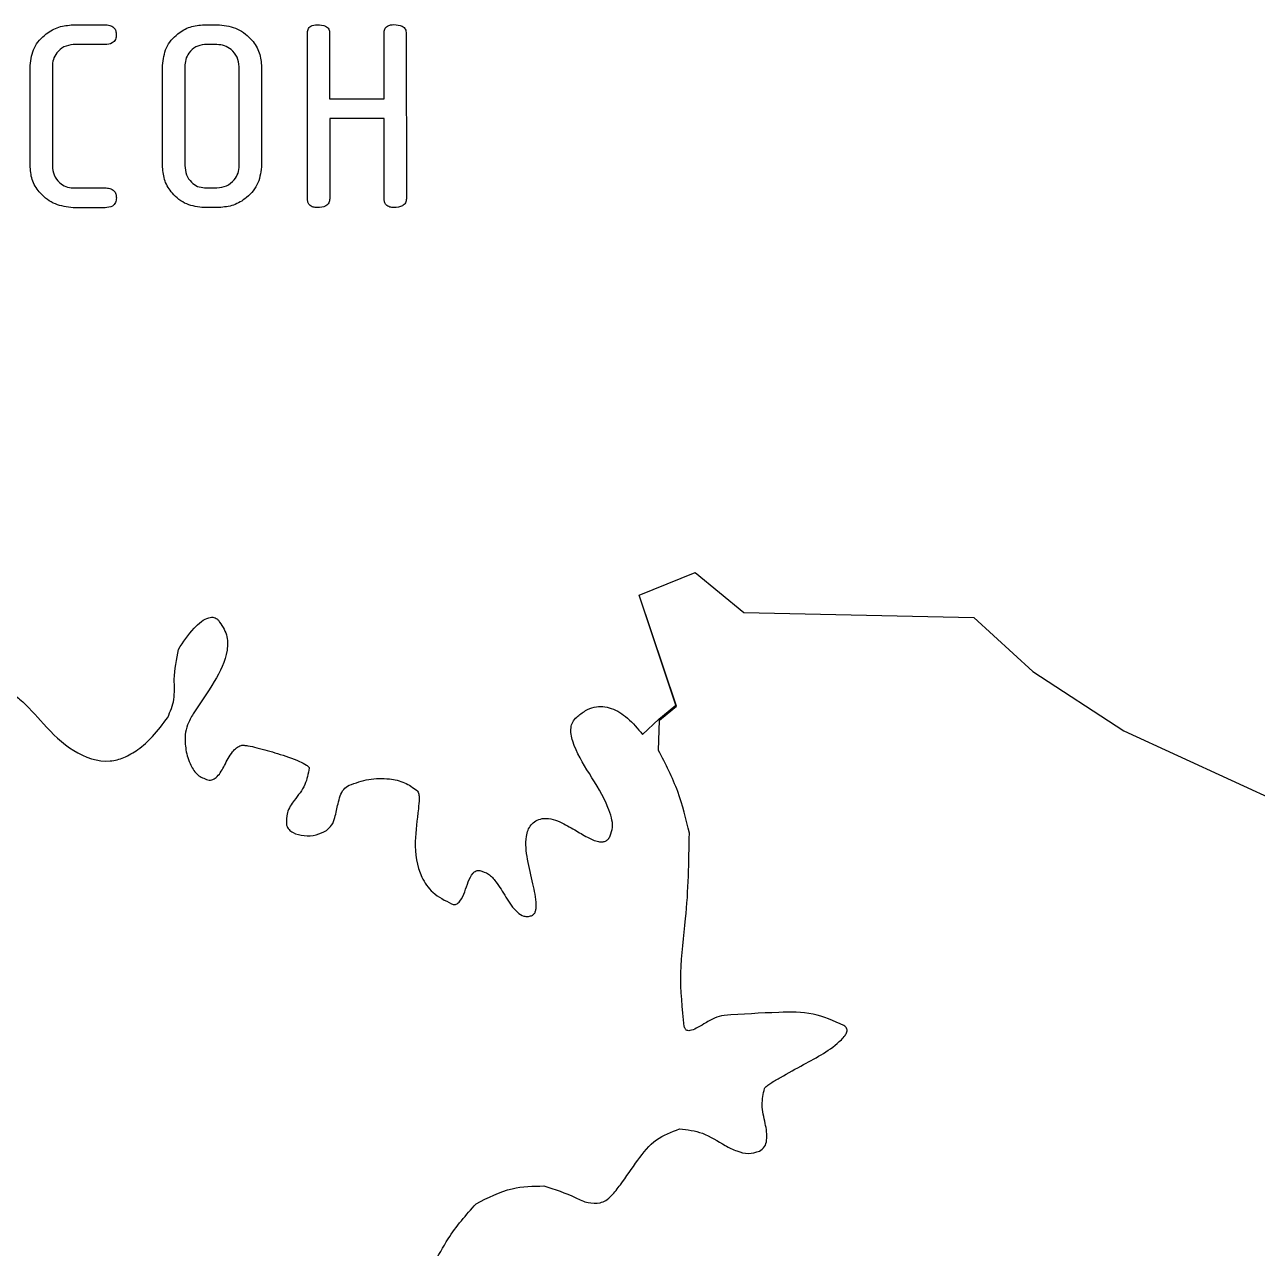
# Model space of a CAD drawing. Header units: millimetres. Extents: x 13 to 580, y 5 to 382.
# Drawn here: x 361.82 to 398.89, y 72.44 to 109.24 of the extents above; entities that cross this region are included whole.
import ezdxf

# ---------------------------------------------------------------- set-up
doc = ezdxf.new("R2010")
doc.units = ezdxf.units.MM

msp = doc.modelspace()

# ---------------------------------------------------------------- linework, layer by layer
at = {"color": 7, "linetype": 'Continuous', "lineweight": 25}
for p, q in [((363.274, 109.235), (364.232, 109.235)), ((367.216, 109.237), (367.609, 109.237)), ((364.233, 108.641), (363.275, 108.64)), ((367.599, 108.643), (367.228, 108.642)), ((370.324, 104.005), (370.321, 108.973)), ((370.99, 108.979), (370.991, 107.009)), ((372.626, 107.01), (372.625, 108.98)), ((373.294, 108.975), (373.297, 104.006)), ((361.984, 104.954), (361.982, 108.013)), ((362.651, 107.971), (362.653, 104.998)), ((365.968, 104.957), (365.966, 108.016)), ((366.635, 107.973), (366.637, 105)), ((368.272, 105.001), (368.27, 107.974)), ((368.939, 108.017), (368.941, 104.959)), ((370.991, 107.009), (372.626, 107.01)), ((372.627, 106.416), (370.992, 106.415)), ((370.992, 106.415), (370.993, 104.005)), ((372.628, 104.006), (372.627, 106.416)), ((363.277, 104.329), (364.235, 104.33)), ((367.231, 104.332), (367.601, 104.332)), ((364.236, 103.735), (363.278, 103.735)), ((367.612, 103.737), (367.219, 103.737)), ((380.299, 92.081), (381.987, 92.763)), ((381.987, 92.763), (383.448, 91.563)), ((381.406, 88.77), (380.299, 92.081)), ((381.425, 88.746), (380.299, 92.081)), ((383.448, 91.563), (390.359, 91.405)), ((390.359, 91.405), (392.142, 89.784)), ((392.142, 89.784), (394.871, 88)), ((380.886, 88.348), (381.406, 88.77)), ((380.91, 88.321), (381.425, 88.746)), ((380.399, 87.894), (380.886, 88.348)), ((380.884, 87.412), (380.91, 88.321)), ((394.871, 88), (400.095, 85.602))]:
    msp.add_line(p, q, dxfattribs=at)
for points, knots in [([(361.982, 108.013), (362.007, 108.198), (362.056, 108.569), (362.425, 108.955), (362.839, 109.196), (363.129, 109.222), (363.274, 109.235)], [0, 0, 0, 0, 0.279048, 0.558894, 0.77945, 1, 1, 1, 1]), ([(364.232, 109.235), (364.281, 109.233), (364.377, 109.229), (364.504, 109.166), (364.567, 109.052), (364.572, 108.976), (364.574, 108.938)], [0, 0, 0, 0, 0.280874, 0.559656, 0.779196, 1, 1, 1, 1]), ([(365.966, 108.016), (365.989, 108.198), (366.033, 108.563), (366.38, 108.958), (366.787, 109.2), (367.073, 109.225), (367.216, 109.237)], [0, 0, 0, 0, 0.279422, 0.559202, 0.779537, 1, 1, 1, 1]), ([(367.609, 109.237), (367.797, 109.22), (368.174, 109.184), (368.604, 108.86), (368.89, 108.46), (368.923, 108.165), (368.939, 108.017)], [0, 0, 0, 0, 0.280058, 0.559753, 0.780026, 1, 1, 1, 1]), ([(370.321, 108.973), (370.324, 109.016), (370.329, 109.102), (370.436, 109.227), (370.549, 109.234), (370.618, 109.239)], [0, 0, 0, 0, 0.281541, 0.560316, 1, 1, 1, 1]), ([(370.618, 109.239), (370.706, 109.235), (370.817, 109.23), (370.924, 109.157), (370.979, 109.088), (370.985, 109.023), (370.99, 108.979)], [0, 0, 0, 0, 0.49893, 0.62494, 0.750394, 1, 1, 1, 1]), ([(372.625, 108.98), (372.628, 109.023), (372.634, 109.108), (372.718, 109.202), (372.823, 109.236), (372.889, 109.239), (372.922, 109.24)], [0, 0, 0, 0, 0.280279, 0.558158, 0.778952, 1, 1, 1, 1]), ([(372.922, 109.24), (373.011, 109.236), (373.122, 109.23), (373.23, 109.155), (373.283, 109.084), (373.29, 109.018), (373.294, 108.975)], [0, 0, 0, 0, 0.498863, 0.624687, 0.750258, 1, 1, 1, 1]), ([(363.275, 108.64), (363.18, 108.625), (362.991, 108.596), (362.785, 108.414), (362.666, 108.195), (362.656, 108.046), (362.651, 107.971)], [0, 0, 0, 0, 0.279087, 0.559118, 0.77947, 1, 1, 1, 1]), ([(364.574, 108.938), (364.571, 108.889), (364.565, 108.791), (364.438, 108.653), (364.311, 108.646), (364.233, 108.641)], [0, 0, 0, 0, 0.281461, 0.560162, 1, 1, 1, 1]), ([(367.228, 108.642), (367.136, 108.626), (366.952, 108.593), (366.759, 108.407), (366.649, 108.192), (366.64, 108.046), (366.635, 107.973)], [0, 0, 0, 0, 0.278576, 0.558776, 0.779258, 1, 1, 1, 1]), ([(368.27, 107.974), (368.258, 108.073), (368.234, 108.27), (368.05, 108.486), (367.832, 108.622), (367.676, 108.636), (367.599, 108.643)], [0, 0, 0, 0, 0.279536, 0.559301, 0.779565, 1, 1, 1, 1]), ([(363.278, 103.735), (363.093, 103.756), (362.724, 103.8), (362.304, 104.121), (362.027, 104.518), (361.998, 104.809), (361.984, 104.954)], [0, 0, 0, 0, 0.279708, 0.559768, 0.779906, 1, 1, 1, 1]), ([(362.653, 104.998), (362.662, 104.902), (362.678, 104.711), (362.846, 104.493), (363.053, 104.355), (363.202, 104.338), (363.277, 104.329)], [0, 0, 0, 0, 0.279981, 0.559513, 0.779906, 1, 1, 1, 1]), ([(367.219, 103.737), (367.037, 103.757), (366.673, 103.799), (366.265, 104.127), (366.007, 104.527), (365.981, 104.813), (365.968, 104.957)], [0, 0, 0, 0, 0.2796596, 0.5594374, 0.77969, 1, 1, 1, 1]), ([(366.637, 105), (366.645, 104.907), (366.661, 104.72), (366.817, 104.505), (367.012, 104.36), (367.158, 104.341), (367.231, 104.332)], [0, 0, 0, 0, 0.280187, 0.559745, 0.780167, 1, 1, 1, 1]), ([(367.601, 104.332), (367.7, 104.344), (367.898, 104.367), (368.116, 104.549), (368.252, 104.768), (368.265, 104.923), (368.272, 105.001)], [0, 0, 0, 0, 0.279558, 0.55924, 0.779562, 1, 1, 1, 1]), ([(368.941, 104.959), (368.913, 104.771), (368.858, 104.396), (368.486, 104), (368.055, 103.769), (367.76, 103.748), (367.612, 103.737)], [0, 0, 0, 0, 0.278912, 0.558842, 0.779269, 1, 1, 1, 1]), ([(364.235, 104.33), (364.284, 104.328), (364.38, 104.323), (364.507, 104.26), (364.57, 104.147), (364.575, 104.071), (364.577, 104.033)], [0, 0, 0, 0, 0.280874, 0.559656, 0.779196, 1, 1, 1, 1]), ([(364.577, 104.033), (364.574, 103.984), (364.567, 103.886), (364.441, 103.748), (364.314, 103.74), (364.236, 103.735)], [0, 0, 0, 0, 0.281461, 0.560162, 1, 1, 1, 1]), ([(370.621, 103.739), (370.579, 103.741), (370.494, 103.744), (370.383, 103.803), (370.33, 103.904), (370.326, 103.971), (370.324, 104.005)], [0, 0, 0, 0, 0.281031, 0.559677, 0.779386, 1, 1, 1, 1]), ([(370.993, 104.005), (370.988, 103.961), (370.982, 103.895), (370.929, 103.825), (370.822, 103.749), (370.71, 103.743), (370.621, 103.739)], [0, 0, 0, 0, 0.249742, 0.375313, 0.501137, 1, 1, 1, 1]), ([(372.925, 103.74), (372.883, 103.742), (372.798, 103.746), (372.687, 103.805), (372.634, 103.905), (372.63, 103.972), (372.628, 104.006)], [0, 0, 0, 0, 0.281031, 0.559677, 0.779386, 1, 1, 1, 1]), ([(373.297, 104.006), (373.293, 103.963), (373.286, 103.897), (373.233, 103.826), (373.126, 103.751), (373.014, 103.745), (372.925, 103.74)], [0, 0, 0, 0, 0.249742, 0.375313, 0.501137, 1, 1, 1, 1]), ([(366.446, 90.45), (366.59, 90.672), (366.789, 90.98), (367.117, 91.285), (367.302, 91.396), (367.436, 91.421), (367.513, 91.414), (367.587, 91.383), (367.626, 91.346), (367.647, 91.327)], [0, 0, 0, 0, 0.476896, 0.659254, 0.809646, 0.857974, 0.903455, 0.949353, 1, 1, 1, 1]), ([(367.647, 91.327), (367.742, 91.186), (367.926, 90.914), (367.927, 90.226), (367.515, 89.423), (367.024, 88.74), (366.706, 88.207), (366.661, 87.985), (366.641, 87.886)], [0, 0, 0, 0, 0.131125, 0.252312, 0.518202, 0.822793, 0.921195, 1, 1, 1, 1]), ([(366.122, 88.406), (366.199, 88.584), (366.355, 88.948), (366.285, 89.655), (366.385, 90.151), (366.446, 90.45)], [0, 0, 0, 0, 0.273838, 0.561568, 1, 1, 1, 1]), ([(361.157, 89.085), (361.174, 89.098), (361.206, 89.123), (361.264, 89.143), (361.325, 89.146), (361.414, 89.128), (361.532, 89.066), (361.889, 88.781), (362.413, 88.155), (363.212, 87.357), (364.157, 87.009), (364.827, 87.188), (365.261, 87.442), (365.711, 87.854), (365.976, 88.209), (366.122, 88.406)], [0, 0, 0, 0, 0.010244, 0.019697, 0.029177, 0.039362, 0.063342, 0.093122, 0.259742, 0.456049, 0.640016, 0.70731, 0.785696, 0.881386, 1, 1, 1, 1]), ([(378.419, 88.413), (378.505, 88.483), (378.663, 88.613), (378.937, 88.723), (379.206, 88.744), (379.563, 88.663), (379.99, 88.38), (380.256, 88.064), (380.399, 87.894)], [0, 0, 0, 0, 0.139405, 0.258571, 0.367923, 0.477146, 0.717804, 1, 1, 1, 1]), ([(379.428, 84.843), (379.457, 84.927), (379.518, 85.103), (379.471, 85.402), (379.274, 85.96), (378.813, 86.692), (378.373, 87.401), (378.247, 87.89), (378.24, 88.089), (378.291, 88.276), (378.376, 88.367), (378.419, 88.413)], [0, 0, 0, 0, 0.067168, 0.140924, 0.225118, 0.521166, 0.800352, 0.856191, 0.905814, 0.951888, 1, 1, 1, 1]), ([(366.641, 87.886), (366.643, 87.733), (366.648, 87.416), (366.782, 87.001), (366.999, 86.652), (367.218, 86.566), (367.325, 86.524)], [0, 0, 0, 0, 0.279181, 0.577719, 0.79563, 1, 1, 1, 1]), ([(367.325, 86.524), (367.352, 86.52), (367.404, 86.513), (367.508, 86.539), (367.678, 86.674), (367.841, 86.984), (368, 87.292), (368.181, 87.497), (368.28, 87.541), (368.328, 87.562)], [0, 0, 0, 0, 0.053589, 0.103526, 0.208292, 0.46974, 0.78696, 0.897614, 1, 1, 1, 1]), ([(368.328, 87.562), (368.34, 87.564), (368.369, 87.57), (368.436, 87.565), (368.584, 87.545), (368.922, 87.469), (369.443, 87.32), (369.944, 87.148), (370.251, 87.002), (370.344, 86.936), (370.366, 86.906), (370.372, 86.894), (370.373, 86.886), (370.374, 86.882)], [0, 0, 0, 0, 0.016115, 0.040005, 0.092046, 0.220818, 0.514969, 0.834922, 0.944203, 0.981975, 0.988956, 0.994874, 1, 1, 1, 1]), ([(381.809, 84.919), (381.708, 85.342), (381.502, 86.211), (381.093, 87.005), (380.884, 87.412)], [0, 0, 0, 0, 0.48778, 1, 1, 1, 1]), ([(370.374, 86.882), (370.344, 86.71), (370.28, 86.346), (369.951, 85.956), (369.683, 85.565), (369.69, 85.292), (369.693, 85.162)], [0, 0, 0, 0, 0.272786, 0.575336, 0.799582, 1, 1, 1, 1]), ([(371.574, 86.364), (371.769, 86.434), (372.161, 86.573), (372.738, 86.579), (373.25, 86.472), (373.498, 86.292), (373.619, 86.204)], [0, 0, 0, 0, 0.286346, 0.576243, 0.793937, 1, 1, 1, 1]), ([(370.893, 85.001), (370.951, 85.052), (371.071, 85.159), (371.17, 85.452), (371.226, 85.751), (371.301, 86.035), (371.394, 86.248), (371.516, 86.326), (371.574, 86.364)], [0, 0, 0, 0, 0.1450307, 0.3030589, 0.5736728, 0.7288782, 0.8685654, 1, 1, 1, 1]), ([(373.619, 86.204), (373.631, 86.19), (373.656, 86.159), (373.678, 86.077), (373.687, 85.907), (373.634, 85.429), (373.521, 84.645), (373.627, 83.736), (374.089, 83.084), (374.46, 82.898), (374.659, 82.797)], [0, 0, 0, 0, 0.013953, 0.030669, 0.064281, 0.146287, 0.401633, 0.682313, 0.828858, 1, 1, 1, 1]), ([(377.061, 82.44), (377.086, 82.454), (377.136, 82.481), (377.181, 82.562), (377.203, 82.661), (377.21, 82.945), (377.091, 83.44), (376.933, 84.11), (376.863, 84.666), (376.947, 85.014), (377.04, 85.178), (377.189, 85.306), (377.315, 85.343), (377.383, 85.362)], [0, 0, 0, 0, 0.025685, 0.052093, 0.082761, 0.119054, 0.314683, 0.549817, 0.763081, 0.823076, 0.878928, 0.93547, 1, 1, 1, 1]), ([(377.383, 85.362), (377.469, 85.365), (377.652, 85.371), (377.985, 85.237), (378.344, 85.034), (378.716, 84.808), (378.995, 84.675), (379.185, 84.656), (379.287, 84.678), (379.375, 84.743), (379.409, 84.808), (379.428, 84.843)], [0, 0, 0, 0, 0.111772, 0.239377, 0.46225, 0.656238, 0.814255, 0.861766, 0.904628, 0.948226, 1, 1, 1, 1]), ([(369.693, 85.162), (369.715, 85.117), (369.76, 85.025), (369.941, 84.898), (370.227, 84.834), (370.582, 84.849), (370.793, 84.952), (370.893, 85.001)], [0, 0, 0, 0, 0.110602, 0.224508, 0.47989, 0.753953, 1, 1, 1, 1]), ([(381.654, 79.109), (381.597, 79.648), (381.483, 80.73), (381.771, 82.661), (381.794, 84.062), (381.809, 84.919)], [0, 0, 0, 0, 0.277995, 0.55865, 1, 1, 1, 1]), ([(374.659, 82.797), (374.676, 82.791), (374.707, 82.778), (374.756, 82.775), (374.808, 82.787), (374.862, 82.823), (375.03, 83.024), (375.106, 83.36), (375.25, 83.67), (375.358, 83.773), (375.428, 83.808), (375.477, 83.805), (375.502, 83.804)], [0, 0, 0, 0, 0.0369622, 0.0692903, 0.0997971, 0.1473271, 0.2014194, 0.6403957, 0.8435914, 0.8982259, 0.9483462, 1, 1, 1, 1]), ([(375.502, 83.804), (375.594, 83.773), (375.788, 83.707), (376.044, 83.403), (376.296, 82.999), (376.532, 82.604), (376.793, 82.43), (376.948, 82.41), (377.022, 82.43), (377.061, 82.44)], [0, 0, 0, 0, 0.130412, 0.275908, 0.529407, 0.791518, 0.89545, 0.945414, 1, 1, 1, 1]), ([(382.852, 79.443), (382.752, 79.421), (382.536, 79.372), (382.274, 79.199), (382.037, 79.061), (381.873, 78.984), (381.767, 78.98), (381.719, 78.997), (381.688, 79.028), (381.667, 79.064), (381.659, 79.093), (381.654, 79.109)], [0, 0, 0, 0, 0.221588, 0.483422, 0.677524, 0.82749, 0.870174, 0.908216, 0.934464, 0.9643, 1, 1, 1, 1]), ([(386.454, 79.141), (386.15, 79.278), (385.529, 79.556), (384.285, 79.534), (383.398, 79.478), (382.852, 79.443)], [0, 0, 0, 0, 0.2689208, 0.5501916, 1, 1, 1, 1]), ([(384.066, 77.245), (384.075, 77.257), (384.097, 77.287), (384.163, 77.34), (384.312, 77.443), (384.681, 77.654), (385.404, 78.056), (386.107, 78.42), (386.486, 78.822), (386.545, 78.927), (386.553, 79.005), (386.538, 79.057), (386.505, 79.105), (386.472, 79.129), (386.454, 79.141)], [0, 0, 0, 0, 0.014066, 0.033957, 0.076397, 0.180835, 0.424329, 0.840405, 0.891872, 0.931113, 0.947368, 0.96299, 0.97991, 1, 1, 1, 1]), ([(383.917, 75.36), (383.974, 75.4), (384.09, 75.48), (384.164, 75.794), (384.094, 76.214), (383.957, 76.73), (384.031, 77.081), (384.066, 77.245)], [0, 0, 0, 0, 0.102856, 0.205984, 0.462622, 0.749428, 1, 1, 1, 1]), ([(379.126, 73.804), (379.184, 73.825), (379.312, 73.872), (379.516, 74.066), (379.835, 74.473), (380.232, 75.068), (380.761, 75.747), (381.268, 75.937), (381.511, 76.028)], [0, 0, 0, 0, 0.05542, 0.121628, 0.248892, 0.521572, 0.770443, 1, 1, 1, 1]), ([(381.511, 76.028), (381.747, 76.002), (382.244, 75.948), (382.766, 75.576), (383.22, 75.36), (383.58, 75.257), (383.806, 75.326), (383.917, 75.36)], [0, 0, 0, 0, 0.272946, 0.577246, 0.729167, 0.866844, 1, 1, 1, 1]), ([(375.395, 73.778), (375.749, 73.961), (376.391, 74.292), (377.111, 74.306), (377.435, 74.312)], [0, 0, 0, 0, 0.550808, 1, 1, 1, 1]), ([(377.435, 74.312), (377.758, 74.208), (378.205, 74.064), (378.744, 73.782), (379.002, 73.797), (379.126, 73.804)], [0, 0, 0, 0, 0.5736508, 0.7953261, 1, 1, 1, 1]), ([(373.529, 71.365), (373.732, 71.56), (374.147, 71.957), (374.602, 72.884), (375.095, 73.44), (375.395, 73.778)], [0, 0, 0, 0, 0.273769, 0.559056, 1, 1, 1, 1])]:
    msp.add_open_spline(points, degree=3, knots=knots, dxfattribs=at)

doc.saveas('drawing.dxf')
